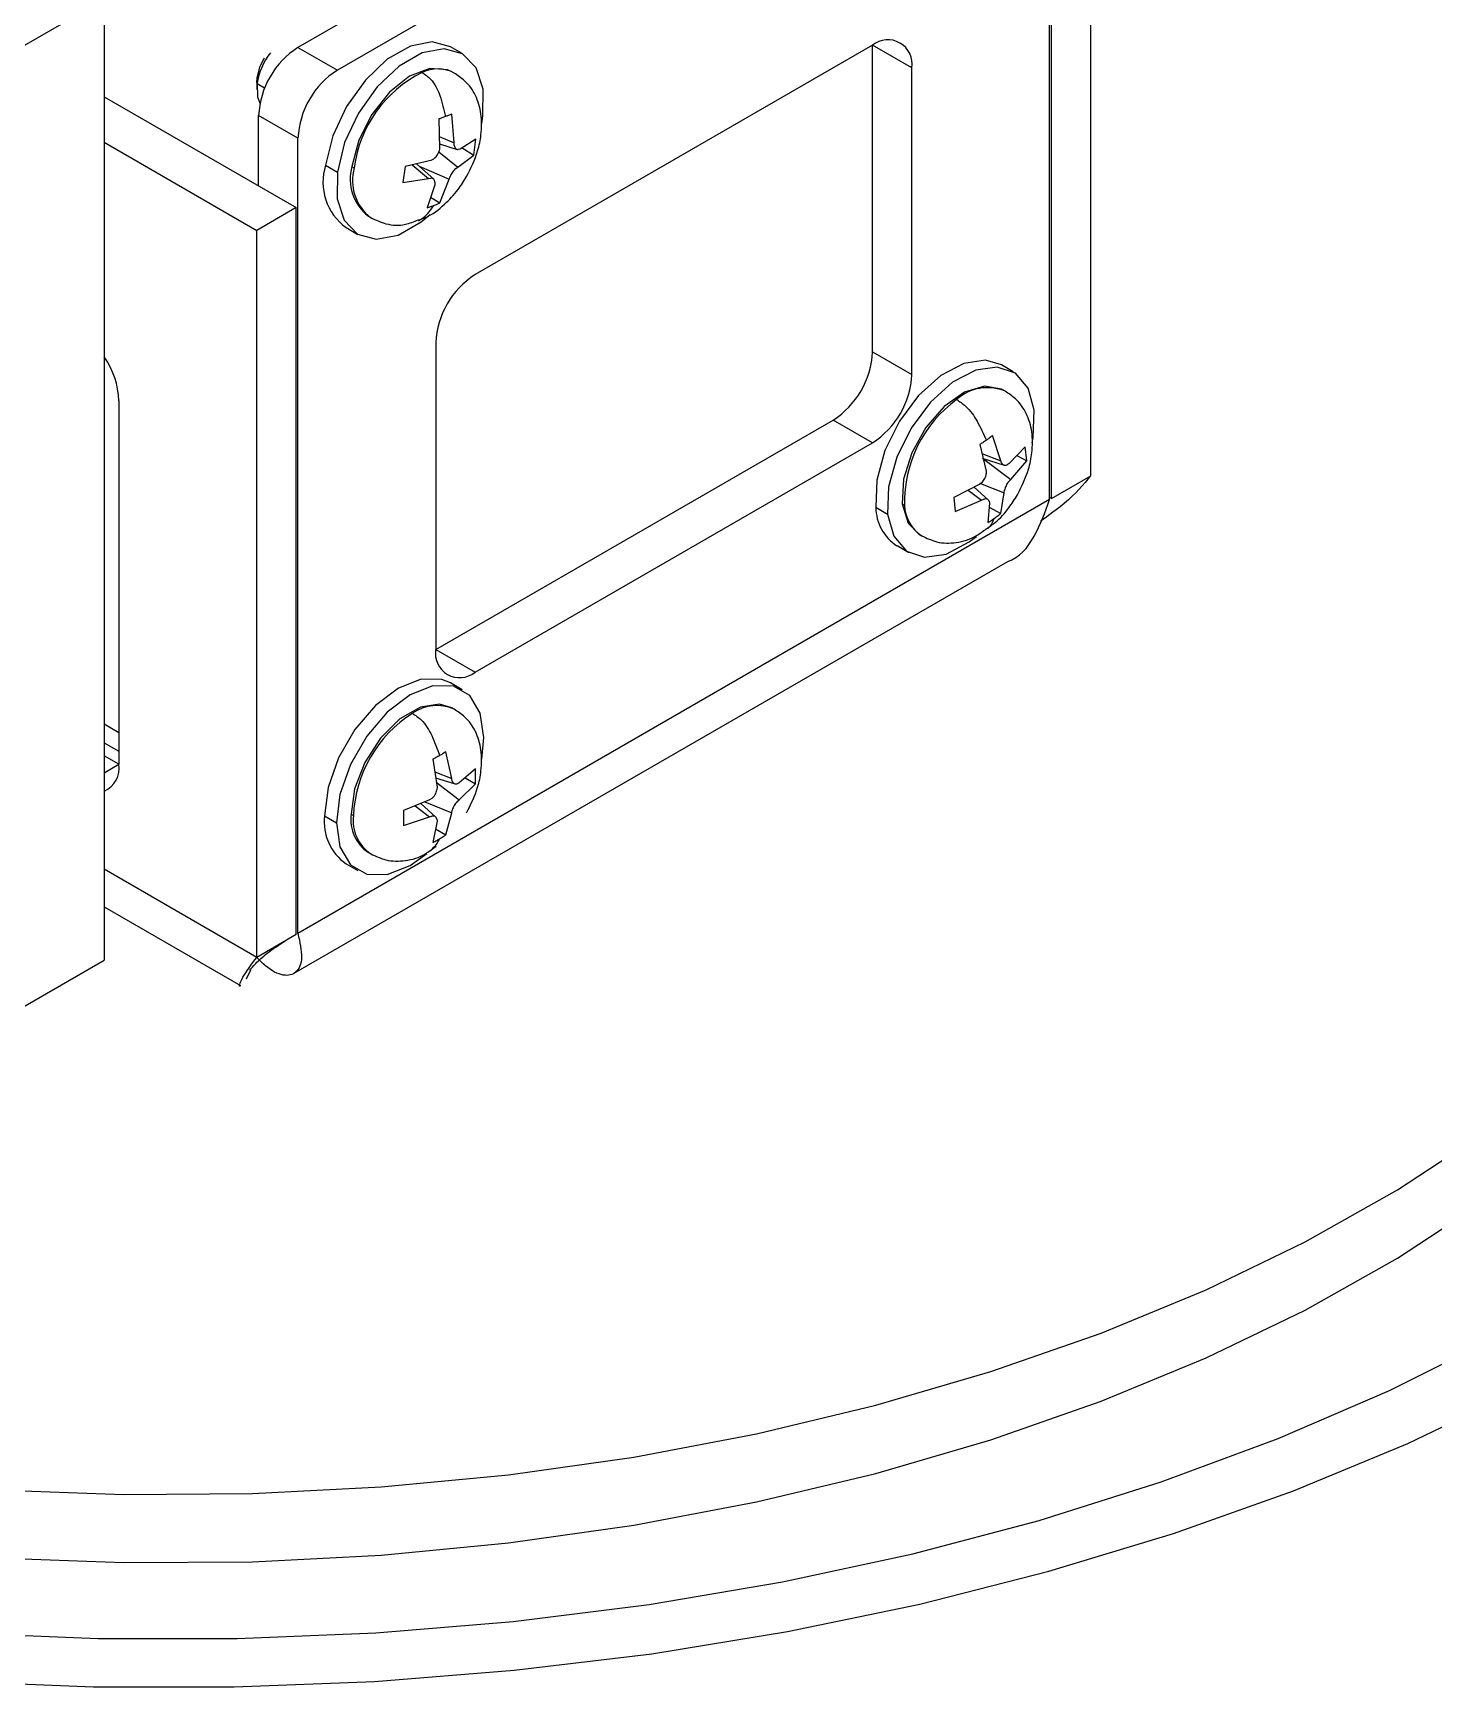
# Model space of a CAD drawing. Header units: millimetres. Extents: x 1258 to 2922, y -135 to 1239.
# Drawn here: x 1684.84 to 1710.02, y 367.33 to 397.05 of the extents above; entities that cross this region are included whole.
import ezdxf

# ---------------------------------------------------------------- set-up
doc = ezdxf.new("R2010")
doc.units = ezdxf.units.MM
doc.header["$LTSCALE"] = 6

msp = doc.modelspace()

# ---------------------------------------------------------------- linework, layer by layer
at = {"color": 7, "linetype": 'Continuous', "lineweight": 25}
for p, q in [((1703.109, 388.665), (1703.109, 402.955)), ((1703.852, 389.094), (1703.852, 402.158)), ((1703.145, 388.686), (1703.145, 401.75)), ((1693.922, 399.284), (1689.603, 396.791)), ((1694.63, 398.876), (1690.311, 396.383)), ((1679.757, 393.985), (1686.121, 397.658)), ((1686.121, 397.658), (1686.121, 380.389)), ((1689.603, 396.791), (1690.311, 396.383)), ((1692.556, 396.68), (1692.344, 396.802)), ((1699.927, 396.831), (1692.785, 392.708)), ((1700.634, 396.422), (1699.927, 396.831)), ((1699.927, 391.319), (1699.927, 396.831)), ((1688.861, 396.158), (1688.867, 396.242)), ((1688.861, 396.158), (1688.861, 396.035)), ((1688.867, 396.242), (1688.868, 396.14)), ((1692.41, 396.331), (1692.369, 396.355)), ((1700.634, 390.911), (1700.634, 396.422)), ((1686.121, 395.903), (1689.568, 393.913)), ((1689.603, 395.158), (1688.896, 395.566)), ((1688.896, 394.3), (1688.896, 395.566)), ((1692.408, 395.078), (1692.366, 395.594)), ((1692.137, 395.505), (1692.148, 394.977)), ((1692.905, 395.424), (1692.927, 395.559)), ((1686.121, 395.086), (1688.861, 393.504)), ((1689.603, 380.868), (1689.603, 395.158)), ((1692.148, 394.977), (1692.138, 394.925)), ((1692.146, 395.059), (1692.467, 394.957)), ((1692.411, 395.03), (1692.408, 395.078)), ((1692.802, 395.141), (1692.518, 394.964)), ((1692.555, 394.987), (1692.764, 394.854)), ((1692.764, 394.854), (1692.802, 395.141)), ((1690.099, 394.674), (1690.311, 394.552)), ((1691.994, 394.762), (1691.527, 394.65)), ((1692.042, 394.421), (1691.735, 394.7)), ((1692.037, 394.783), (1691.994, 394.762)), ((1692.474, 394.638), (1692.764, 394.854)), ((1692.518, 394.964), (1692.483, 394.955)), ((1690.572, 394.653), (1690.614, 394.629)), ((1691.527, 394.65), (1691.488, 394.362)), ((1691.488, 394.362), (1691.951, 394.437)), ((1691.951, 394.437), (1691.992, 394.442)), ((1692.154, 393.998), (1692.321, 394.423)), ((1692.321, 394.423), (1692.337, 394.472)), ((1692.438, 394.614), (1692.474, 394.638)), ((1692.061, 394.323), (1691.924, 393.91)), ((1691.988, 394.103), (1692.154, 393.998)), ((1692.064, 394.367), (1692.061, 394.323)), ((1689.568, 393.913), (1688.861, 393.504)), ((1689.568, 380.848), (1689.568, 393.913)), ((1688.861, 380.44), (1688.861, 393.504)), ((1690.469, 393.554), (1690.681, 393.432)), ((1690.869, 393.757), (1690.91, 393.733)), ((1692.078, 391.483), (1692.078, 385.972)), ((1699.927, 391.319), (1700.634, 390.911)), ((1702.456, 390.963), (1702.244, 391.085)), ((1702.31, 390.614), (1702.268, 390.638)), ((1686.386, 390.442), (1686.386, 383.91)), ((1692.078, 385.971), (1699.22, 390.094)), ((1699.927, 389.686), (1699.22, 390.094)), ((1692.785, 385.563), (1699.927, 389.686)), ((1701.856, 389.653), (1701.973, 389.178)), ((1702.235, 389.364), (1702.087, 389.817)), ((1702.674, 389.616), (1702.382, 389.313)), ((1702.7, 389.364), (1702.674, 389.616)), ((1701.907, 389.408), (1702.412, 389.027)), ((1701.917, 389.407), (1702.295, 389.286)), ((1702.249, 389.324), (1702.235, 389.364)), ((1702.412, 389.027), (1702.7, 389.364)), ((1702.523, 389.46), (1702.7, 389.364)), ((1701.973, 389.178), (1701.974, 389.129)), ((1702.382, 389.313), (1702.346, 389.291)), ((1702.377, 388.991), (1702.412, 389.027)), ((1703.145, 388.686), (1703.852, 389.094)), ((1701.855, 388.94), (1701.389, 388.706)), ((1702.013, 388.658), (1701.757, 388.891)), ((1701.897, 388.972), (1701.855, 388.94)), ((1702.233, 388.417), (1702.295, 388.79)), ((1702.295, 388.79), (1702.3, 388.834)), ((1703.109, 388.665), (1689.603, 380.868)), ((1699.989, 388.528), (1700.201, 388.406)), ((1700.464, 388.592), (1700.506, 388.568)), ((1701.389, 388.706), (1701.415, 388.454)), ((1701.415, 388.454), (1701.885, 388.654)), ((1701.885, 388.654), (1701.928, 388.673)), ((1702.033, 388.604), (1702.002, 388.253)), ((1702.025, 388.64), (1702.033, 388.604)), ((1702.026, 388.529), (1702.233, 388.417)), ((1700.369, 387.838), (1700.581, 387.715)), ((1700.768, 388.04), (1700.81, 388.016)), ((1689.525, 380.147), (1702.359, 387.556)), ((1692.078, 385.971), (1692.785, 385.563)), ((1692.556, 385.248), (1692.344, 385.37)), ((1692.41, 384.899), (1692.369, 384.923)), ((1686.121, 384.296), (1686.386, 384.143)), ((1692.906, 384.003), (1692.945, 384.389)), ((1686.386, 383.91), (1686.121, 384.063)), ((1692.029, 384), (1692.102, 383.499)), ((1692.366, 383.651), (1692.262, 384.134)), ((1692.792, 383.828), (1692.499, 383.574)), ((1692.792, 383.559), (1692.792, 383.828)), ((1692.077, 383.668), (1692.427, 383.556)), ((1692.102, 383.499), (1692.099, 383.448)), ((1692.376, 383.608), (1692.366, 383.651)), ((1692.499, 383.574), (1692.464, 383.557)), ((1692.499, 383.269), (1692.792, 383.559)), ((1692.606, 383.667), (1692.792, 383.559)), ((1691.969, 383.268), (1691.499, 383.081)), ((1691.499, 383.081), (1691.499, 382.812)), ((1692.082, 382.958), (1691.81, 383.205)), ((1692.011, 383.296), (1691.969, 383.268)), ((1692.366, 383.039), (1692.376, 383.086)), ((1692.464, 383.238), (1692.499, 383.269)), ((1690.081, 382.981), (1690.293, 382.859)), ((1690.558, 383.012), (1690.6, 382.988)), ((1691.499, 382.812), (1691.969, 382.963)), ((1691.969, 382.963), (1692.011, 382.976)), ((1692.102, 382.886), (1692.029, 382.506)), ((1692.099, 382.926), (1692.102, 382.886)), ((1692.262, 382.641), (1692.366, 383.039)), ((1692.076, 382.748), (1692.262, 382.641)), ((1690.869, 382.325), (1690.91, 382.301)), ((1691.953, 382.342), (1692.089, 382.438)), ((1690.469, 382.123), (1690.681, 382)), ((1686.121, 381.345), (1688.568, 379.932)), ((1689.568, 380.848), (1688.861, 380.44)), ((1679.757, 376.715), (1686.121, 380.389)), ((1688.752, 380.211), (1688.673, 380.047))]:
    msp.add_line(p, q, dxfattribs=at)
at = {"color": 8, "linetype": 'Continuous', "lineweight": 25}
for p, q in [((1688.868, 396.14), (1689.004, 396.062)), ((1692.143, 395.193), (1692.408, 395.078)), ((1691.654, 394.68), (1691.951, 394.437)), ((1692.135, 394.916), (1692.474, 394.638)), ((1691.78, 394.658), (1692.321, 394.423)), ((1701.895, 389.495), (1702.235, 389.364)), ((1701.646, 388.834), (1701.885, 388.654)), ((1701.872, 388.953), (1702.295, 388.79)), ((1703.145, 388.686), (1703.109, 388.706)), ((1686.121, 384.634), (1686.386, 384.481)), ((1686.121, 383.757), (1686.386, 383.91)), ((1692.062, 383.774), (1692.366, 383.651)), ((1692.089, 383.59), (1692.499, 383.269)), ((1691.71, 383.165), (1691.969, 382.963)), ((1691.883, 383.234), (1692.366, 383.039)), ((1688.861, 380.44), (1686.121, 382.022))]:
    msp.add_line(p, q, dxfattribs=at)
at = {"color": 7, "linetype": 'Continuous', "lineweight": 25, "flags": 128}
for points in [[(1692.344, 396.802), (1692.018, 396.89), (1691.624, 396.814), (1691.209, 396.578), (1690.814, 396.205), (1690.476, 395.732), (1690.23, 395.205), (1690.099, 394.674)], [(1692.927, 395.559), (1692.93, 396.04), (1692.805, 396.425), (1692.563, 396.675), (1692.23, 396.767), (1691.836, 396.692), (1691.422, 396.456), (1691.026, 396.083), (1690.689, 395.61), (1690.442, 395.082), (1690.311, 394.552)], [(1688.867, 396.242), (1688.925, 396.454), (1689.002, 396.605)], [(1692.369, 396.355), (1692.293, 396.391), (1691.972, 396.414), (1691.608, 396.274), (1691.246, 395.988), (1690.929, 395.588), (1690.695, 395.125), (1690.572, 394.653)], [(1688.868, 396.14), (1688.875, 395.905), (1688.92, 395.789)], [(1690.311, 394.552), (1690.308, 394.071), (1690.433, 393.687), (1690.674, 393.436), (1691.008, 393.344), (1691.401, 393.42), (1691.816, 393.656), (1691.978, 393.789)], [(1702.244, 391.085), (1701.959, 391.171), (1701.571, 391.114), (1701.157, 390.896), (1700.757, 390.538), (1700.411, 390.074), (1700.152, 389.55), (1700.007, 389.017), (1699.989, 388.528)], [(1702.836, 390.272), (1702.725, 390.67), (1702.496, 390.937), (1702.172, 391.048), (1701.783, 390.992), (1701.369, 390.774), (1700.969, 390.415), (1700.623, 389.951), (1700.365, 389.427), (1700.219, 388.895), (1700.201, 388.406)], [(1702.268, 390.638), (1702.249, 390.649), (1701.942, 390.706), (1701.583, 390.599), (1701.217, 390.34), (1700.888, 389.96), (1700.634, 389.505), (1700.487, 389.03), (1700.464, 388.592)], [(1702.799, 389.684), (1702.817, 389.783), (1702.836, 390.272)], [(1700.464, 388.592), (1700.569, 388.245), (1700.768, 388.04)], [(1700.201, 388.406), (1700.312, 388.008), (1700.54, 387.741), (1700.865, 387.63), (1701.253, 387.686), (1701.668, 387.904), (1701.797, 388.003)], [(1684.156, 369.648), (1686.47, 369.563), (1688.789, 369.58), (1691.099, 369.698), (1693.387, 369.917), (1695.64, 370.236), (1697.843, 370.653), (1699.986, 371.165), (1702.055, 371.77), (1704.039, 372.464), (1705.925, 373.243), (1707.703, 374.102), (1709.363, 375.037), (1710.896, 376.042), (1712.291, 377.111), (1713.542, 378.238), (1714.641, 379.417), (1715.582, 380.641), (1716.358, 381.902), (1716.967, 383.194), (1717.404, 384.509), (1717.666, 385.839), (1717.752, 387.165)], [(1692.344, 385.37), (1692.186, 385.435), (1691.816, 385.439), (1691.407, 385.278), (1690.997, 384.966), (1690.627, 384.535), (1690.334, 384.027), (1690.146, 383.492), (1690.081, 382.981)], [(1692.945, 384.389), (1692.88, 384.825), (1692.691, 385.143), (1692.398, 385.313), (1692.028, 385.317), (1691.619, 385.155), (1691.209, 384.844), (1690.839, 384.413), (1690.546, 383.905), (1690.358, 383.369), (1690.293, 382.859)], [(1692.369, 384.923), (1692.149, 384.991), (1691.803, 384.937), (1691.435, 384.724), (1691.088, 384.379), (1690.806, 383.942), (1690.622, 383.468), (1690.558, 383.012)], [(1690.293, 382.859), (1690.358, 382.423), (1690.546, 382.105), (1690.839, 381.936), (1691.209, 381.931), (1691.619, 382.093), (1691.922, 382.309)], [(1692.016, 382.393), (1692.028, 382.405), (1692.063, 382.438)], [(1684.156, 370.873), (1686.47, 370.788), (1688.789, 370.804), (1691.099, 370.923), (1693.387, 371.142), (1695.64, 371.461), (1697.843, 371.878), (1699.986, 372.39), (1702.055, 372.995), (1704.039, 373.689), (1705.925, 374.467), (1707.703, 375.327), (1709.363, 376.261), (1710.896, 377.266)], [(1683.518, 368.3), (1686.01, 368.197), (1688.508, 368.197), (1691, 368.3), (1693.473, 368.506), (1695.914, 368.813), (1698.311, 369.219), (1700.651, 369.724), (1702.924, 370.323), (1705.116, 371.014), (1707.218, 371.794), (1709.218, 372.659), (1711.105, 373.603)], [(1683.401, 367.436), (1685.926, 367.332), (1688.456, 367.33), (1690.981, 367.429), (1693.488, 367.628), (1695.965, 367.927), (1698.401, 368.325), (1700.782, 368.819), (1703.099, 369.408), (1705.339, 370.087), (1707.492, 370.855), (1709.549, 371.706), (1711.497, 372.638)]]:
    msp.add_lwpolyline(points, dxfattribs=at)
at = {"color": 7, "linetype": 'Continuous', "lineweight": 25}
for centre, radius, start, end in [((1690.432, 395.496), 1.537, 122.6055, 177.3945), ((1700.203, 396.492), 0.437, 350.786, 129.2033), ((1690.079, 395.947), 1.226, 142.3273, 170.9451), ((1691.139, 395.088), 1.537, 122.6055, 177.3945), ((1692.84, 394.333), 2.246, 116.6032, 172.4235), ((1691.063, 394.372), 1.011, 162.595, 234.0046), ((1691.381, 394.423), 0.84, 164.1406, 232.459), ((1693.614, 391.413), 1.537, 122.6055, 177.3945), ((1684.901, 390.384), 1.486, 2.2496, 34.8379), ((1698.392, 391.389), 1.537, 302.6055, 357.3945), ((1699.099, 390.981), 1.537, 302.6055, 357.3945), ((1702.782, 388.623), 2.277, 126.1152, 181.386), ((1700.807, 388.528), 0.818, 180.0206, 237.6127), ((1692.509, 385.902), 0.437, 170.786, 309.2033), ((1692.902, 382.883), 2.305, 122.6055, 177.3945), ((1685.93, 383.845), 0.461, 294.4648, 8.1354), ((1690.985, 382.873), 0.911, 173.1955, 235.4923), ((1691.266, 382.918), 0.714, 172.4814, 236.2064)]:
    msp.add_arc(centre, radius, start, end, dxfattribs=at)
at = {"color": 8, "linetype": 'Continuous', "lineweight": 25}
for centre, radius, start, end in [((1692.113, 395.76), 0.644, 62.4633, 115.6235), ((1691.425, 394.4), 0.843, 164.2871, 232.6146), ((1701.995, 389.85), 0.827, 67.5933, 132.1284), ((1701.179, 388.579), 0.673, 180.9276, 237.4041), ((1692.1, 384.212), 0.754, 65.6929, 125.6176), ((1691.313, 382.897), 0.719, 172.7273, 236.1117)]:
    msp.add_arc(centre, radius, start, end, dxfattribs=at)
at = {"color": 7, "linetype": 'Continuous', "lineweight": 25}
for points, knots in [([(1691.834, 396.34), (1691.887, 396.305), (1691.982, 396.242), (1692.091, 396.086), (1692.184, 395.856), (1692.226, 395.675), (1692.256, 395.548)], [0, 0, 0, 0, 0.233001, 0.418435, 0.591328, 1, 1, 1, 1]), ([(1692.635, 394.469), (1692.71, 394.62), (1692.83, 394.864), (1692.906, 395.255), (1692.908, 395.6), (1692.811, 395.93), (1692.641, 396.176), (1692.476, 396.287), (1692.41, 396.331)], [0, 0, 0, 0, 0.225449, 0.362472, 0.544562, 0.721176, 0.888899, 1, 1, 1, 1]), ([(1692.366, 395.594), (1692.346, 395.585), (1692.31, 395.57), (1692.272, 395.555), (1692.256, 395.548)], [0, 0, 0, 0, 0.560075, 1, 1, 1, 1]), ([(1692.256, 395.548), (1692.234, 395.54), (1692.195, 395.525), (1692.155, 395.511), (1692.137, 395.505)], [0, 0, 0, 0, 0.559869, 1, 1, 1, 1]), ([(1692.411, 395.03), (1692.414, 395.019), (1692.42, 394.997), (1692.436, 394.973), (1692.457, 394.958), (1692.475, 394.956), (1692.483, 394.955)], [0, 0, 0, 0, 0.2502728, 0.5, 0.7497272, 1, 1, 1, 1]), ([(1692.037, 394.783), (1692.048, 394.792), (1692.07, 394.809), (1692.099, 394.843), (1692.123, 394.882), (1692.133, 394.911), (1692.138, 394.925)], [0, 0, 0, 0, 0.250273, 0.5, 0.749727, 1, 1, 1, 1]), ([(1691.764, 393.69), (1691.809, 393.703), (1691.977, 393.753), (1692.224, 393.949), (1692.471, 394.207), (1692.585, 394.389), (1692.635, 394.469)], [0, 0, 0, 0, 0.129425, 0.480589, 0.771306, 1, 1, 1, 1]), ([(1692.064, 394.367), (1692.062, 394.377), (1692.059, 394.398), (1692.043, 394.422), (1692.021, 394.438), (1692.001, 394.44), (1691.992, 394.442)], [0, 0, 0, 0, 0.250273, 0.5, 0.749727, 1, 1, 1, 1]), ([(1692.438, 394.614), (1692.428, 394.605), (1692.408, 394.587), (1692.38, 394.551), (1692.355, 394.513), (1692.343, 394.486), (1692.337, 394.472)], [0, 0, 0, 0, 0.250273, 0.5, 0.749727, 1, 1, 1, 1]), ([(1691.924, 393.91), (1691.947, 393.917), (1691.988, 393.93), (1692.026, 393.944), (1692.043, 393.951)], [0, 0, 0, 0, 0.560075, 1, 1, 1, 1]), ([(1692.043, 393.951), (1692.064, 393.959), (1692.102, 393.974), (1692.138, 393.991), (1692.154, 393.998)], [0, 0, 0, 0, 0.559869, 1, 1, 1, 1]), ([(1690.91, 393.733), (1691.001, 393.691), (1691.208, 393.595), (1691.5, 393.585), (1691.688, 393.66), (1691.764, 393.69)], [0, 0, 0, 0, 0.317793, 0.722505, 1, 1, 1, 1]), ([(1702.535, 388.752), (1702.609, 388.904), (1702.729, 389.147), (1702.806, 389.539), (1702.808, 389.884), (1702.711, 390.213), (1702.54, 390.459), (1702.375, 390.57), (1702.31, 390.614)], [0, 0, 0, 0, 0.225449, 0.362472, 0.544562, 0.721176, 0.888899, 1, 1, 1, 1]), ([(1701.44, 390.463), (1701.494, 390.428), (1701.591, 390.366), (1701.719, 390.221), (1701.849, 390.011), (1701.923, 389.848), (1701.976, 389.733)], [0, 0, 0, 0, 0.233001, 0.418435, 0.591328, 1, 1, 1, 1]), ([(1701.976, 389.733), (1701.954, 389.718), (1701.915, 389.691), (1701.874, 389.665), (1701.856, 389.653)], [0, 0, 0, 0, 0.559869, 1, 1, 1, 1]), ([(1702.087, 389.817), (1702.067, 389.801), (1702.031, 389.773), (1701.993, 389.745), (1701.976, 389.733)], [0, 0, 0, 0, 0.560075, 1, 1, 1, 1]), ([(1702.249, 389.324), (1702.255, 389.316), (1702.266, 389.299), (1702.289, 389.286), (1702.317, 389.282), (1702.336, 389.288), (1702.346, 389.291)], [0, 0, 0, 0, 0.250273, 0.5, 0.749727, 1, 1, 1, 1]), ([(1701.897, 388.972), (1701.907, 388.983), (1701.927, 389.006), (1701.95, 389.045), (1701.967, 389.087), (1701.972, 389.115), (1701.974, 389.129)], [0, 0, 0, 0, 0.250273, 0.5, 0.749727, 1, 1, 1, 1]), ([(1703.852, 389.094), (1703.715, 388.931), (1703.492, 388.665), (1703.099, 388.384), (1702.946, 388.274)], [0, 0, 0, 0, 0.609597, 1, 1, 1, 1]), ([(1701.973, 388.141), (1702.028, 388.177), (1702.178, 388.275), (1702.37, 388.493), (1702.484, 388.673), (1702.535, 388.752)], [0, 0, 0, 0, 0.246223, 0.668116, 1, 1, 1, 1]), ([(1702.377, 388.991), (1702.368, 388.979), (1702.35, 388.956), (1702.328, 388.916), (1702.31, 388.874), (1702.303, 388.848), (1702.3, 388.834)], [0, 0, 0, 0, 0.250273, 0.5, 0.749727, 1, 1, 1, 1]), ([(1702.025, 388.64), (1702.02, 388.647), (1702.011, 388.663), (1701.989, 388.675), (1701.961, 388.68), (1701.939, 388.675), (1701.928, 388.673)], [0, 0, 0, 0, 0.2502728, 0.5, 0.7497272, 1, 1, 1, 1]), ([(1702.359, 387.556), (1702.359, 387.556), (1702.568, 387.618), (1702.869, 387.983), (1703.029, 388.438), (1703.109, 388.665)], [0, 0, 0, 0, 0.000102, 0.500051, 1, 1, 1, 1]), ([(1700.81, 388.016), (1700.901, 387.973), (1701.108, 387.876), (1701.443, 387.88), (1701.747, 387.969), (1701.915, 388.098), (1701.973, 388.141)], [0, 0, 0, 0, 0.228998, 0.520628, 0.836896, 1, 1, 1, 1]), ([(1701.977, 388.134), (1701.987, 388.141), (1702.054, 388.183), (1702.091, 388.264), (1702.122, 388.332)], [0, 0, 0, 0, 0.15078, 1, 1, 1, 1]), ([(1702.002, 388.253), (1702.025, 388.267), (1702.066, 388.293), (1702.105, 388.32), (1702.122, 388.332)], [0, 0, 0, 0, 0.560075, 1, 1, 1, 1]), ([(1702.122, 388.332), (1702.143, 388.347), (1702.181, 388.375), (1702.217, 388.404), (1702.233, 388.417)], [0, 0, 0, 0, 0.559869, 1, 1, 1, 1]), ([(1692.635, 383.037), (1692.71, 383.189), (1692.83, 383.432), (1692.906, 383.824), (1692.908, 384.169), (1692.811, 384.498), (1692.641, 384.745), (1692.476, 384.855), (1692.41, 384.899)], [0, 0, 0, 0, 0.225449, 0.362472, 0.544562, 0.721176, 0.888899, 1, 1, 1, 1]), ([(1691.66, 384.825), (1691.714, 384.79), (1691.81, 384.727), (1691.93, 384.577), (1692.045, 384.357), (1692.106, 384.186), (1692.149, 384.065)], [0, 0, 0, 0, 0.2330012, 0.4184346, 0.591328, 1, 1, 1, 1]), ([(1692.149, 384.065), (1692.127, 384.053), (1692.088, 384.031), (1692.047, 384.009), (1692.029, 384)], [0, 0, 0, 0, 0.559869, 1, 1, 1, 1]), ([(1692.262, 384.134), (1692.241, 384.121), (1692.205, 384.098), (1692.166, 384.075), (1692.149, 384.065)], [0, 0, 0, 0, 0.560075, 1, 1, 1, 1]), ([(1692.011, 383.296), (1692.022, 383.306), (1692.043, 383.326), (1692.069, 383.364), (1692.089, 383.406), (1692.096, 383.434), (1692.099, 383.448)], [0, 0, 0, 0, 0.250273, 0.5, 0.749727, 1, 1, 1, 1]), ([(1692.376, 383.608), (1692.38, 383.598), (1692.389, 383.579), (1692.41, 383.562), (1692.435, 383.553), (1692.454, 383.556), (1692.464, 383.557)], [0, 0, 0, 0, 0.250273, 0.5, 0.749727, 1, 1, 1, 1]), ([(1692.464, 383.238), (1692.454, 383.227), (1692.435, 383.206), (1692.41, 383.167), (1692.389, 383.126), (1692.38, 383.099), (1692.376, 383.086)], [0, 0, 0, 0, 0.250273, 0.5, 0.749727, 1, 1, 1, 1]), ([(1692.099, 382.926), (1692.096, 382.935), (1692.089, 382.953), (1692.069, 382.97), (1692.043, 382.979), (1692.022, 382.977), (1692.011, 382.976)], [0, 0, 0, 0, 0.250273, 0.5, 0.749727, 1, 1, 1, 1]), ([(1691.955, 382.34), (1691.973, 382.351), (1692.056, 382.402), (1692.108, 382.496), (1692.149, 382.57)], [0, 0, 0, 0, 0.217327, 1, 1, 1, 1]), ([(1692.029, 382.506), (1692.052, 382.518), (1692.093, 382.538), (1692.132, 382.56), (1692.149, 382.57)], [0, 0, 0, 0, 0.560075, 1, 1, 1, 1]), ([(1692.149, 382.57), (1692.171, 382.583), (1692.209, 382.606), (1692.246, 382.63), (1692.262, 382.641)], [0, 0, 0, 0, 0.559869, 1, 1, 1, 1]), ([(1690.91, 382.301), (1691.001, 382.258), (1691.208, 382.161), (1691.543, 382.168), (1691.805, 382.234), (1691.935, 382.329), (1691.953, 382.342)], [0, 0, 0, 0, 0.257941, 0.586432, 0.942674, 1, 1, 1, 1]), ([(1688.732, 380.219), (1688.734, 380.219), (1688.742, 380.217), (1688.837, 380.327), (1689.033, 380.514), (1689.262, 380.663), (1689.38, 380.74)], [0, 0, 0, 0, 0.151469, 0.407673, 0.692396, 1, 1, 1, 1]), ([(1689.603, 380.868), (1689.637, 380.715), (1689.703, 380.409), (1689.588, 380.144), (1689.351, 380.085), (1689.082, 380.219), (1688.914, 380.387), (1688.861, 380.44)], [0, 0, 0, 0, 0.224324, 0.448684, 0.673044, 0.897403, 1, 1, 1, 1]), ([(1688.568, 379.932), (1688.568, 379.932), (1688.533, 379.894), (1688.58, 380.059), (1688.767, 380.313), (1688.861, 380.44)], [0, 0, 0, 0, 0.0001021, 0.5000511, 1, 1, 1, 1])]:
    msp.add_open_spline(points, degree=3, knots=knots, dxfattribs=at)
at = {"color": 8, "linetype": 'Continuous', "lineweight": 25}
msp.add_open_spline([(1691.77, 393.677), (1691.801, 393.696), (1691.909, 393.758), (1691.988, 393.871), (1692.043, 393.951)], degree=3, knots=[0, 0, 0, 0, 0.292228, 1, 1, 1, 1], dxfattribs=at)

doc.saveas('drawing.dxf')
